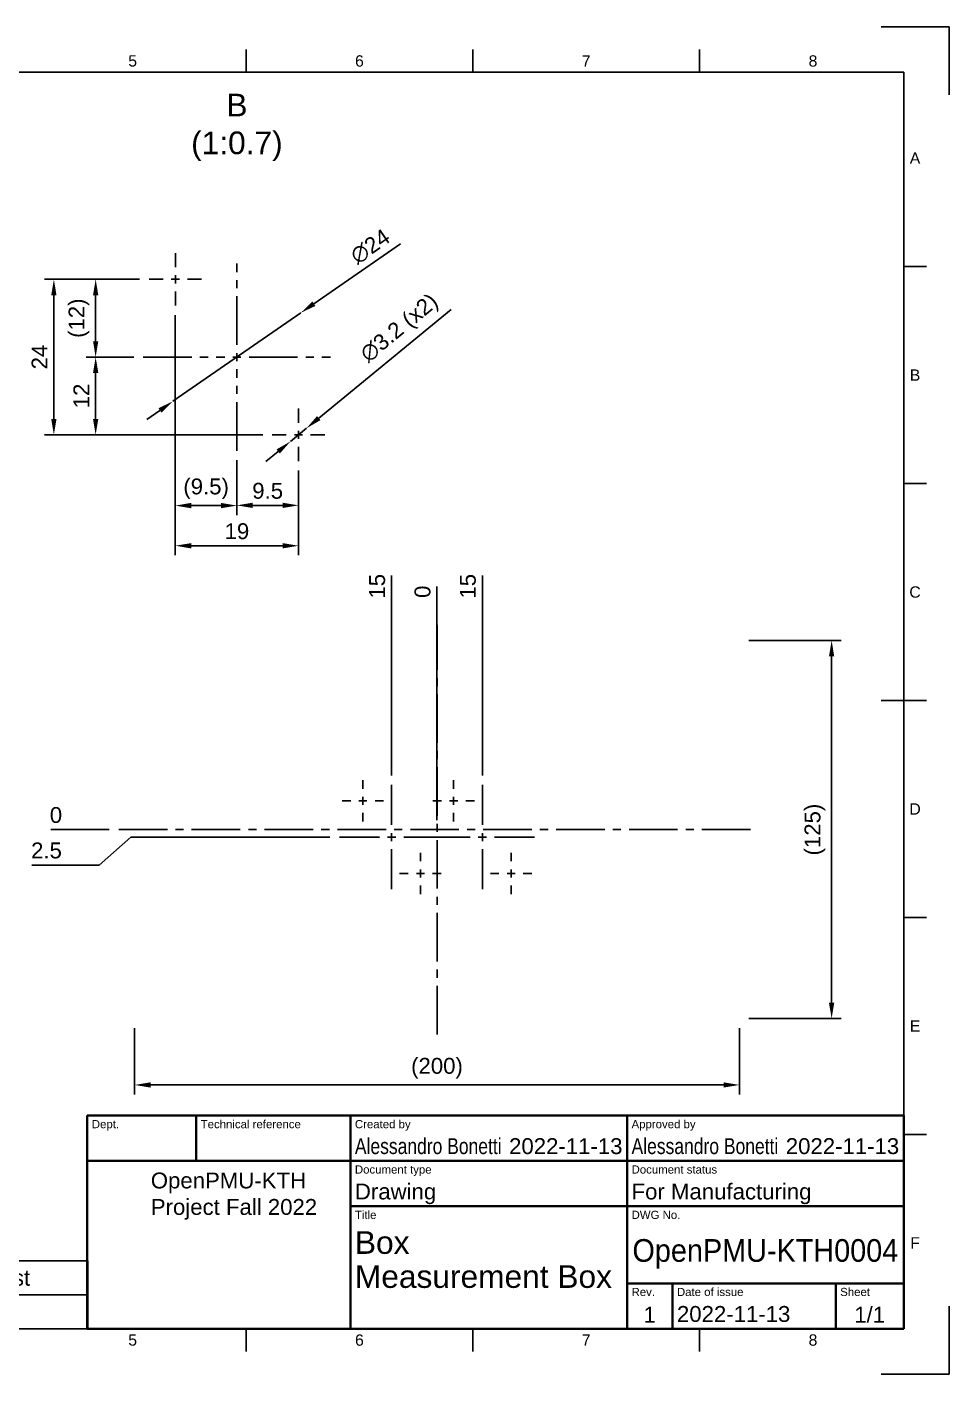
# Paper-space layout 'Sheet1' of a CAD drawing. Header units: millimetres. Extents: x 0 to 420, y 0 to 297.
# Drawn here: x 216.7 to 420, y 0 to 297 of the extents above; entities that cross this region are included whole.
import ezdxf
from ezdxf.enums import TextEntityAlignment as Align

# ---------------------------------------------------------------- set-up
doc = ezdxf.new("R2010")
doc.units = ezdxf.units.MM
doc.header["$LTSCALE"] = 0.75
doc.linetypes.add('CENTER2', pattern=[28.575, 19.05, -3.175, 3.175, -3.175])
for name, color, linetype, lineweight in [('BORDER', 7, 'Continuous', 25), ('Custom Tables', 7, 'Continuous', 25), ('FD_Dimensions', 7, 'Continuous', 25), ('Notes', 7, 'Continuous', 25), ('Smart Centers', 7, 'CENTER2', 25), ('TITLEBLOCK', 7, 'Continuous', 35), ('View Labels', 7, 'Continuous', 25)]:
    doc.layers.add(name, color=color, linetype=linetype, lineweight=lineweight)
doc.styles.add('FusionTitle', font='arial.ttf')
doc.styles.get("Standard").update_dxf_attribs({"font": 'arial.ttf'})
doc.dimstyles.new('Dim-ISO-25', dxfattribs={"dimtxt": 3.5, "dimasz": 3.5, "dimexe": 2.1, "dimexo": 2.1, "dimgap": 1.4, "dimtad": 1, "dimzin": 12, "dimdsep": 46, "dimtxsty": 'Standard', "dimcen": 0, "dimazin": 3, "dimtp": 0.1, "dimtm": 0.1, "dimtfac": 0.714286, "dimtmove": 0, "dimatfit": 3, "dimfxl": 1, "dimtzin": 12, "dimarcsym": 0})

# ---------------------------------------------------------------- blocks, each defined once
blk = doc.blocks.new('ISO_A3_SHEET')
at = {"layer": 'BORDER'}
for p, q in [((265, 292), (265, 287)), ((315, 292), (315, 287)), ((365, 292), (365, 287)), ((410, 287), (20, 287)), ((410, 287), (410, 10)), ((415, 244.16666), (410, 244.16666)), ((415, 196.33333), (410, 196.33333)), ((415, 148.5), (405, 148.5)), ((415, 100.66667), (410, 100.66667)), ((415, 52.83334), (410, 52.83334)), ((20, 10), (410, 10)), ((265, 5), (265, 10)), ((315, 5), (315, 10)), ((365, 5), (365, 10))]:
    blk.add_line(p, q, dxfattribs=at)
at = {"layer": 'Defpoints'}
for p, q in [((420, 297), (405, 297)), ((420, 282), (420, 297)), ((420, 0), (420, 15)), ((405, 0), (420, 0))]:
    blk.add_line(p, q, dxfattribs=at)
at = {"layer": 'BORDER', "style": 'FusionTitle'}
for s, p in [('5', (240, 289.5)), ('6', (290, 289.5)), ('7', (340, 289.5)), ('8', (390, 289.5)), ('A', (412.5, 268.08333)), ('B', (412.5, 220.25)), ('C', (412.5, 172.41667)), ('D', (412.5, 124.58334)), ('E', (412.5, 76.75001)), ('F', (412.5, 28.91668)), ('5', (240, 7.5)), ('6', (290, 7.5)), ('7', (340, 7.5)), ('8', (390, 7.5))]:
    blk.add_text(s, height=2.5, dxfattribs=at).set_placement(p, align=Align.MIDDLE)
blk = doc.blocks.new('ISO_TITLEBLOCK')
at = {"layer": 'TITLEBLOCK'}
for p, q in [((0, 47), (-180, 47)), ((-180, 47), (-180, 0)), ((-156, 37), (-156, 47)), ((-122, 0), (-122, 47)), ((-61, 0), (-61, 47)), ((0, 0), (0, 47)), ((-180, 37), (0, 37)), ((-122, 27), (0, 27)), ((-61, 10), (0, 10)), ((-51, 0), (-51, 10)), ((-15, 0), (-15, 10)), ((-180, 0), (0, 0))]:
    blk.add_line(p, q, dxfattribs=at)
at = {"layer": 'TITLEBLOCK', "style": 'FusionTitle'}
for s, p in [('Dept.', (-179, 46)), ('Technical reference', (-155, 46)), ('Created by', (-121, 46)), ('Approved by', (-60, 46)), ('Document type', (-121, 36)), ('Document status', (-60, 36)), ('Title', (-121, 26)), ('DWG No.', (-60, 26)), ('Rev.', (-60, 9)), ('Date of issue', (-50, 9)), ('Sheet', (-14, 9))]:
    blk.add_text(s, height=1.8, dxfattribs=at).set_placement(p, align=Align.TOP_LEFT)
for tag, height, p in [('DEPT', 3.5, (-179, 42)), ('TECHNICAL_REFERENCE', 3.5, (-155, 42)), ('CREATED_BY', 3.5, (-121, 42)), ('APPROVED_BY', 3.5, (-60, 42)), ('DOCUMENT_TYPE', 3.5, (-121, 32)), ('DOCUMENT_STATUS', 3.5, (-60, 32)), ('TITLE_1', 5, (-121, 21.5)), ('TITLE_2', 5, (-121, 14)), ('TITLE_3', 5, (-121, 6.5)), ('DATE_OF_ISSUE', 3.5, (-50, 5))]:
    blk.add_attdef(tag, text='', height=height, dxfattribs=at).set_placement(p, align=Align.TOP_LEFT)
for tag, p in [('CREATED_DATE', (-62, 42)), ('APPROVED_DATE', (-0.99, 42))]:
    blk.add_attdef(tag, text='', height=3.5, dxfattribs=at).set_placement(p, align=Align.TOP_RIGHT)
for tag, height, p in [('DRAWING_NUMBER', 5, (-30.5, 19.75)), ('REV', 3.5, (-56, 4.85)), ('SHEET', 3.5, (-7.5, 4.85))]:
    blk.add_attdef(tag, text='', height=height, dxfattribs=at).set_placement(p, align=Align.TOP_CENTER)
blk = doc.blocks.new('*D24')
at = {"layer": 'Defpoints', "color": 0, "transparency": 16777216}
for p in [(240.44, 78.38), (373.77, 78.38), (373.77, 63.74)]:
    blk.add_point(p, dxfattribs=at)
at = {"layer": 'FD_Dimensions', "color": 0, "lineweight": -2, "transparency": 16777216}
for p, q in [((240.44, 76.28), (240.44, 61.64)), ((373.77, 76.28), (373.77, 61.64)), ((243.94, 63.74), (370.27, 63.74))]:
    blk.add_line(p, q, dxfattribs=at)
at = {"layer": 'FD_Dimensions', "color": 0, "transparency": 16777216}
for points in [[(243.94, 64.32), (243.94, 63.16), (240.44, 63.74)], [(370.27, 64.32), (370.27, 63.16), (373.77, 63.74)]]:
    blk.add_solid(points, dxfattribs=at)
at = {"layer": 'FD_Dimensions', "color": 0, "transparency": 16777216, "insert": (307.1, 67.43), "char_height": 3.5, "attachment_point": 5}
blk.add_mtext('(200)', dxfattribs=at)
blk = doc.blocks.new('*D25')
at = {"layer": 'Defpoints', "color": 0, "transparency": 16777216}
for p in [(373.77, 161.71), (373.77, 78.38), (394.11, 78.38)]:
    blk.add_point(p, dxfattribs=at)
at = {"layer": 'FD_Dimensions', "color": 0, "lineweight": -2, "transparency": 16777216}
for p, q in [((375.87, 161.71), (396.21, 161.71)), ((394.11, 158.21), (394.11, 81.88)), ((375.87, 78.38), (396.21, 78.38))]:
    blk.add_line(p, q, dxfattribs=at)
at = {"layer": 'FD_Dimensions', "color": 0, "transparency": 16777216}
for points in [[(393.52, 158.21), (394.69, 158.21), (394.11, 161.71)], [(393.52, 81.88), (394.69, 81.88), (394.11, 78.38)]]:
    blk.add_solid(points, dxfattribs=at)
at = {"layer": 'FD_Dimensions', "color": 0, "transparency": 16777216, "insert": (390.41, 120.04), "char_height": 3.5, "attachment_point": 5, "rotation": 90}
blk.add_mtext('(125)', dxfattribs=at)
blk = doc.blocks.new('*U28')
at = {"layer": 'Smart Centers', "color": 0, "ltscale": 0.75, "transparency": 16777216}
blk.add_line((-70.17, 0), (70.17, 0), dxfattribs=at)
blk = doc.blocks.new('*U29')
at = {"layer": 'Smart Centers', "color": 0, "ltscale": 0.75, "transparency": 16777216}
blk.add_line((0, -45.17), (0, 45.17), dxfattribs=at)
blk = doc.blocks.new('*U33')
at = {"layer": 'Smart Centers', "color": 0, "ltscale": 0.75, "transparency": 16777216}
for p, q in [((0, 2.68), (0, 11.5)), ((-11.5, 0), (-2.68, 0)), ((2.68, 0), (11.5, 0)), ((0, -11.5), (0, -2.68))]:
    blk.add_line(p, q, dxfattribs=at)
at = {"layer": 'Smart Centers', "color": 0, "linetype": 'Continuous', "ltscale": 0.75, "transparency": 16777216}
for p, q in [((-0.89, 0), (0.89, 0)), ((0, -0.89), (0, 0.89))]:
    blk.add_line(p, q, dxfattribs=at)
blk = doc.blocks.new('*U34')
at = {"layer": 'Smart Centers', "color": 0, "ltscale": 0.75, "transparency": 16777216}
for p, q in [((0, 2.68), (0, 11.5)), ((-11.5, 0), (-2.68, 0)), ((2.68, 0), (11.5, 0)), ((0, -11.5), (0, -2.68))]:
    blk.add_line(p, q, dxfattribs=at)
at = {"layer": 'Smart Centers', "color": 0, "linetype": 'Continuous', "ltscale": 0.75, "transparency": 16777216}
for p, q in [((-0.89, 0), (0.89, 0)), ((0, -0.89), (0, 0.89))]:
    blk.add_line(p, q, dxfattribs=at)
blk = doc.blocks.new('*U35')
at = {"layer": 'Smart Centers', "color": 0, "ltscale": 0.75, "transparency": 16777216}
for p, q in [((0, 2.68), (0, 4.57)), ((-4.57, 0), (-2.68, 0)), ((2.68, 0), (4.57, 0)), ((0, -4.57), (0, -2.68))]:
    blk.add_line(p, q, dxfattribs=at)
at = {"layer": 'Smart Centers', "color": 0, "linetype": 'Continuous', "ltscale": 0.75, "transparency": 16777216}
for p, q in [((-0.89, 0), (0.89, 0)), ((0, -0.89), (0, 0.89))]:
    blk.add_line(p, q, dxfattribs=at)
blk = doc.blocks.new('*U36')
at = {"layer": 'Smart Centers', "color": 0, "ltscale": 0.75, "transparency": 16777216}
for p, q in [((0, 2.68), (0, 4.57)), ((-4.57, 0), (-2.68, 0)), ((2.68, 0), (4.57, 0)), ((0, -4.57), (0, -2.68))]:
    blk.add_line(p, q, dxfattribs=at)
at = {"layer": 'Smart Centers', "color": 0, "linetype": 'Continuous', "ltscale": 0.75, "transparency": 16777216}
for p, q in [((-0.89, 0), (0.89, 0)), ((0, -0.89), (0, 0.89))]:
    blk.add_line(p, q, dxfattribs=at)
blk = doc.blocks.new('*U37')
at = {"layer": 'Smart Centers', "color": 0, "ltscale": 0.75, "transparency": 16777216}
for p, q in [((0, 2.68), (0, 4.57)), ((-4.57, 0), (-2.68, 0)), ((2.68, 0), (4.57, 0)), ((0, -4.57), (0, -2.68))]:
    blk.add_line(p, q, dxfattribs=at)
at = {"layer": 'Smart Centers', "color": 0, "linetype": 'Continuous', "ltscale": 0.75, "transparency": 16777216}
for p, q in [((-0.89, 0), (0.89, 0)), ((0, -0.89), (0, 0.89))]:
    blk.add_line(p, q, dxfattribs=at)
blk = doc.blocks.new('*U38')
at = {"layer": 'Smart Centers', "color": 0, "ltscale": 0.75, "transparency": 16777216}
for p, q in [((0, 2.68), (0, 4.57)), ((-4.57, 0), (-2.68, 0)), ((2.68, 0), (4.57, 0)), ((0, -4.57), (0, -2.68))]:
    blk.add_line(p, q, dxfattribs=at)
at = {"layer": 'Smart Centers', "color": 0, "linetype": 'Continuous', "ltscale": 0.75, "transparency": 16777216}
for p, q in [((-0.89, 0), (0.89, 0)), ((0, -0.89), (0, 0.89))]:
    blk.add_line(p, q, dxfattribs=at)
blk = doc.blocks.new('*D69')
at = {"layer": 'Defpoints', "color": 0, "transparency": 16777216}
for p in [(307.1, 169.93), (307.1, 120.04)]:
    blk.add_point(p, dxfattribs=at)
at = {"layer": 'FD_Dimensions', "color": 0, "lineweight": -2, "transparency": 16777216}
blk.add_line((307.1, 122.14), (307.1, 173.61), dxfattribs=at)
at = {"layer": 'FD_Dimensions', "color": 0, "transparency": 16777216, "insert": (303.92, 172.47), "char_height": 3.5, "attachment_point": 5, "rotation": 90}
blk.add_mtext('0', dxfattribs=at)
blk = doc.blocks.new('*D70')
at = {"layer": 'Defpoints', "color": 0, "transparency": 16777216}
for p in [(317.1, 169.93), (317.1, 129.88)]:
    blk.add_point(p, dxfattribs=at)
at = {"layer": 'FD_Dimensions', "color": 0, "lineweight": -2, "transparency": 16777216}
blk.add_line((317.1, 131.98), (317.1, 176.04), dxfattribs=at)
at = {"layer": 'FD_Dimensions', "color": 0, "transparency": 16777216, "insert": (313.92, 173.68), "char_height": 3.5, "attachment_point": 5, "rotation": 90}
blk.add_mtext('15', dxfattribs=at)
blk = doc.blocks.new('*D71')
at = {"layer": 'Defpoints', "color": 0, "transparency": 16777216}
for p in [(297.1, 169.93), (297.1, 129.88)]:
    blk.add_point(p, dxfattribs=at)
at = {"layer": 'FD_Dimensions', "color": 0, "lineweight": -2, "transparency": 16777216}
blk.add_line((297.1, 131.98), (297.1, 176.04), dxfattribs=at)
at = {"layer": 'FD_Dimensions', "color": 0, "transparency": 16777216, "insert": (293.92, 173.68), "char_height": 3.5, "attachment_point": 5, "rotation": 90}
blk.add_mtext('15', dxfattribs=at)
blk = doc.blocks.new('*D72')
at = {"layer": 'Defpoints', "color": 0, "transparency": 16777216}
for p in [(225.63, 120.04), (236.94, 120.04)]:
    blk.add_point(p, dxfattribs=at)
at = {"layer": 'FD_Dimensions', "color": 0, "lineweight": -2, "transparency": 16777216}
blk.add_line((234.84, 120.04), (221.95, 120.04), dxfattribs=at)
at = {"layer": 'FD_Dimensions', "color": 0, "transparency": 16777216, "insert": (223.09, 123.23), "char_height": 3.5, "attachment_point": 5}
blk.add_mtext('0', dxfattribs=at)
blk = doc.blocks.new('*D73')
at = {"layer": 'Defpoints', "color": 0, "transparency": 16777216}
for p in [(285.6, 118.38), (225.63, 112.23)]:
    blk.add_point(p, dxfattribs=at)
at = {"layer": 'FD_Dimensions', "color": 0, "lineweight": -2, "transparency": 16777216}
for p, q in [((239.63, 118.38), (232.63, 112.23)), ((283.5, 118.38), (239.63, 118.38)), ((232.63, 112.23), (217.78, 112.23))]:
    blk.add_line(p, q, dxfattribs=at)
at = {"layer": 'FD_Dimensions', "color": 0, "transparency": 16777216, "insert": (221, 115.42), "char_height": 3.5, "attachment_point": 5}
blk.add_mtext('2.5', dxfattribs=at)
blk = doc.blocks.new('*U76')
at = {"layer": 'Smart Centers', "color": 0, "ltscale": 0.75, "transparency": 16777216}
for p, q in [((0, 2.68), (0, 5.79)), ((-5.79, 0), (-2.68, 0)), ((2.68, 0), (5.79, 0)), ((0, -5.79), (0, -2.68))]:
    blk.add_line(p, q, dxfattribs=at)
at = {"layer": 'Smart Centers', "color": 0, "linetype": 'Continuous', "ltscale": 0.75, "transparency": 16777216}
for p, q in [((-0.89, 0), (0.89, 0)), ((0, -0.89), (0, 0.89))]:
    blk.add_line(p, q, dxfattribs=at)
blk = doc.blocks.new('*U77')
at = {"layer": 'Smart Centers', "color": 0, "ltscale": 0.75, "transparency": 16777216}
for p, q in [((0, 2.68), (0, 20.64)), ((-20.64, 0), (-2.68, 0)), ((2.68, 0), (20.64, 0)), ((0, -20.64), (0, -2.68))]:
    blk.add_line(p, q, dxfattribs=at)
at = {"layer": 'Smart Centers', "color": 0, "linetype": 'Continuous', "ltscale": 0.75, "transparency": 16777216}
for p, q in [((-0.89, 0), (0.89, 0)), ((0, -0.89), (0, 0.89))]:
    blk.add_line(p, q, dxfattribs=at)
blk = doc.blocks.new('*U78')
at = {"layer": 'Smart Centers', "color": 0, "ltscale": 0.75, "transparency": 16777216}
for p, q in [((0, 2.68), (0, 5.79)), ((-5.79, 0), (-2.68, 0)), ((2.68, 0), (5.79, 0)), ((0, -5.79), (0, -2.68))]:
    blk.add_line(p, q, dxfattribs=at)
at = {"layer": 'Smart Centers', "color": 0, "linetype": 'Continuous', "ltscale": 0.75, "transparency": 16777216}
for p, q in [((-0.89, 0), (0.89, 0)), ((0, -0.89), (0, 0.89))]:
    blk.add_line(p, q, dxfattribs=at)
blk = doc.blocks.new('*D79')
at = {"layer": 'Defpoints', "color": 0, "transparency": 16777216}
for p in [(249.41, 235.57), (276.56, 201.29), (276.56, 182.62)]:
    blk.add_point(p, dxfattribs=at)
at = {"layer": 'FD_Dimensions', "color": 0, "lineweight": -2, "transparency": 16777216}
for p, q in [((249.41, 233.47), (249.41, 180.52)), ((276.56, 199.19), (276.56, 180.52)), ((252.91, 182.62), (273.06, 182.62))]:
    blk.add_line(p, q, dxfattribs=at)
at = {"layer": 'FD_Dimensions', "color": 0, "transparency": 16777216}
for points in [[(252.91, 183.2), (252.91, 182.03), (249.41, 182.62)], [(273.06, 183.2), (273.06, 182.03), (276.56, 182.62)]]:
    blk.add_solid(points, dxfattribs=at)
at = {"layer": 'FD_Dimensions', "color": 0, "transparency": 16777216, "insert": (262.99, 185.8), "char_height": 3.5, "attachment_point": 5}
blk.add_mtext('19', dxfattribs=at)
blk = doc.blocks.new('*D81')
at = {"layer": 'Defpoints', "color": 0, "transparency": 16777216}
for p in [(262.99, 203.57), (276.56, 201.29), (276.56, 191.52)]:
    blk.add_point(p, dxfattribs=at)
at = {"layer": 'FD_Dimensions', "color": 0, "lineweight": -2, "transparency": 16777216}
for p, q in [((262.99, 201.47), (262.99, 189.42)), ((276.56, 199.19), (276.56, 189.42)), ((266.49, 191.52), (273.06, 191.52))]:
    blk.add_line(p, q, dxfattribs=at)
at = {"layer": 'FD_Dimensions', "color": 0, "transparency": 16777216}
for points in [[(266.49, 192.11), (266.49, 190.94), (262.99, 191.52)], [(273.06, 192.11), (273.06, 190.94), (276.56, 191.52)]]:
    blk.add_solid(points, dxfattribs=at)
at = {"layer": 'FD_Dimensions', "color": 0, "transparency": 16777216, "insert": (269.77, 194.71), "char_height": 3.5, "attachment_point": 5}
blk.add_mtext('9.5', dxfattribs=at)
blk = doc.blocks.new('*D82')
at = {"layer": 'Defpoints', "color": 0, "transparency": 16777216}
for p in [(249.41, 235.57), (262.99, 203.57), (249.41, 191.47)]:
    blk.add_point(p, dxfattribs=at)
at = {"layer": 'FD_Dimensions', "color": 0, "lineweight": -2, "transparency": 16777216}
for p, q in [((249.41, 233.47), (249.41, 189.37)), ((262.99, 201.47), (262.99, 189.37)), ((259.49, 191.47), (252.91, 191.47))]:
    blk.add_line(p, q, dxfattribs=at)
at = {"layer": 'FD_Dimensions', "color": 0, "transparency": 16777216}
for points in [[(252.91, 192.06), (252.91, 190.89), (249.41, 191.47)], [(259.49, 192.06), (259.49, 190.89), (262.99, 191.47)]]:
    blk.add_solid(points, dxfattribs=at)
at = {"layer": 'FD_Dimensions', "color": 0, "transparency": 16777216, "insert": (256.2, 195.17), "char_height": 3.5, "attachment_point": 5}
blk.add_mtext('(9.5)', dxfattribs=at)
blk = doc.blocks.new('*D83')
at = {"layer": 'Defpoints', "color": 0, "transparency": 16777216}
for p in [(222.63, 241.36), (243.63, 241.36), (270.77, 207.07)]:
    blk.add_point(p, dxfattribs=at)
at = {"layer": 'FD_Dimensions', "color": 0, "lineweight": -2, "transparency": 16777216}
for p, q in [((241.53, 241.36), (220.53, 241.36)), ((222.63, 210.57), (222.63, 237.86)), ((268.67, 207.07), (220.53, 207.07))]:
    blk.add_line(p, q, dxfattribs=at)
at = {"layer": 'FD_Dimensions', "color": 0, "transparency": 16777216}
for points in [[(222.05, 237.86), (223.21, 237.86), (222.63, 241.36)], [(222.05, 210.57), (223.21, 210.57), (222.63, 207.07)]]:
    blk.add_solid(points, dxfattribs=at)
at = {"layer": 'FD_Dimensions', "color": 0, "transparency": 16777216, "insert": (219.47, 224.22), "char_height": 3.5, "attachment_point": 5, "rotation": 90}
blk.add_mtext('24', dxfattribs=at)
blk = doc.blocks.new('*D84')
at = {"layer": 'Defpoints', "color": 0, "transparency": 16777216}
for p in [(242.34, 224.22), (231.84, 207.07), (270.77, 207.07)]:
    blk.add_point(p, dxfattribs=at)
at = {"layer": 'FD_Dimensions', "color": 0, "lineweight": -2, "transparency": 16777216}
for p, q in [((240.24, 224.22), (229.74, 224.22)), ((231.84, 220.72), (231.84, 210.57)), ((268.67, 207.07), (229.74, 207.07))]:
    blk.add_line(p, q, dxfattribs=at)
at = {"layer": 'FD_Dimensions', "color": 0, "transparency": 16777216}
for points in [[(231.26, 220.72), (232.43, 220.72), (231.84, 224.22)], [(231.26, 210.57), (232.43, 210.57), (231.84, 207.07)]]:
    blk.add_solid(points, dxfattribs=at)
at = {"layer": 'FD_Dimensions', "color": 0, "transparency": 16777216, "insert": (228.69, 215.64), "char_height": 3.5, "attachment_point": 5, "rotation": 90}
blk.add_mtext('12', dxfattribs=at)
blk = doc.blocks.new('*D85')
at = {"layer": 'Defpoints', "color": 0, "transparency": 16777216}
for p in [(231.84, 241.36), (243.63, 241.36), (242.34, 224.22)]:
    blk.add_point(p, dxfattribs=at)
at = {"layer": 'FD_Dimensions', "color": 0, "lineweight": -2, "transparency": 16777216}
for p, q in [((241.53, 241.36), (229.74, 241.36)), ((231.84, 227.72), (231.84, 237.86)), ((240.24, 224.22), (229.74, 224.22))]:
    blk.add_line(p, q, dxfattribs=at)
at = {"layer": 'FD_Dimensions', "color": 0, "transparency": 16777216}
for points in [[(231.26, 237.86), (232.43, 237.86), (231.84, 241.36)], [(231.26, 227.72), (232.43, 227.72), (231.84, 224.22)]]:
    blk.add_solid(points, dxfattribs=at)
at = {"layer": 'FD_Dimensions', "color": 0, "transparency": 16777216, "insert": (228.15, 232.79), "char_height": 3.5, "attachment_point": 5, "rotation": 90}
blk.add_mtext('(12)', dxfattribs=at)
blk = doc.blocks.new('*D86')
at = {"layer": 'Defpoints', "color": 0, "transparency": 16777216}
for p in [(277.08, 233.98), (248.89, 214.46)]:
    blk.add_point(p, dxfattribs=at)
at = {"layer": 'FD_Dimensions', "color": 0, "lineweight": -2, "transparency": 16777216}
for p, q in [((299.03, 249.18), (279.96, 235.97)), ((248.89, 214.46), (277.08, 233.98)), ((246.02, 212.46), (243.14, 210.47))]:
    blk.add_line(p, q, dxfattribs=at)
at = {"layer": 'FD_Dimensions', "color": 0, "transparency": 16777216}
for points in [[(279.62, 236.45), (280.29, 235.49), (277.08, 233.98)], [(245.68, 212.94), (246.35, 211.98), (248.89, 214.46)]]:
    blk.add_solid(points, dxfattribs=at)
at = {"layer": 'FD_Dimensions', "color": 0, "transparency": 16777216, "insert": (292.39, 248.58), "char_height": 3.5, "attachment_point": 5, "rotation": 34.7052}
blk.add_mtext('∅24', dxfattribs=at)
blk = doc.blocks.new('*D88')
at = {"layer": 'Defpoints', "color": 0, "transparency": 16777216}
for p in [(278.32, 208.52), (274.79, 205.62)]:
    blk.add_point(p, dxfattribs=at)
at = {"layer": 'FD_Dimensions', "color": 0, "lineweight": -2, "transparency": 16777216}
for p, q in [((310.19, 234.71), (281.03, 210.75)), ((274.79, 205.62), (278.32, 208.52)), ((272.09, 203.4), (269.38, 201.18))]:
    blk.add_line(p, q, dxfattribs=at)
at = {"layer": 'FD_Dimensions', "color": 0, "transparency": 16777216}
for points in [[(280.66, 211.2), (281.4, 210.3), (278.32, 208.52)], [(271.72, 203.85), (272.46, 202.95), (274.79, 205.62)]]:
    blk.add_solid(points, dxfattribs=at)
at = {"layer": 'FD_Dimensions', "color": 0, "transparency": 16777216, "insert": (299.01, 230.35), "char_height": 3.5, "attachment_point": 5, "rotation": 39.4144}
blk.add_mtext('∅3.2 (x2)', dxfattribs=at)
blk = doc.blocks.new('*T90')
at = {"layer": 'Custom Tables', "color": 0, "linetype": 'ByBlock', "lineweight": -2, "transparency": 16777216}
for p, q in [((0, 14.93), (70, 14.93)), ((0, 0), (0, 14.93)), ((35, 7.47), (35, 14.93)), ((70, 0), (70, 14.93)), ((0, 7.47), (70, 7.47)), ((0, 0), (70, 0))]:
    blk.add_line(p, q, dxfattribs=at)
at = {"layer": 'Custom Tables', "color": 0, "transparency": 16777216, "char_height": 3.5, "attachment_point": 5}
for s, insert, width in [('1', (17.5, 11.2), 32.2), ('First', (52.5, 11.2), 32.2), ('Revisions', (35, 3.73), 67.2)]:
    blk.add_mtext(s, dxfattribs=dict(at, insert=insert, width=width))

psp = doc.layouts.new('Sheet1')

# ---------------------------------------------------------------- block references
psp.add_blockref('*T90', (160.1474, 10))
at = {"layer": 'BORDER'}
psp.add_blockref('ISO_A3_SHEET', (0, 0), dxfattribs=at)
at = {"layer": 'Smart Centers', "ltscale": 0.75}
for name, p in [('*U76', (249.4142, 241.3591)), ('*U77', (262.9857, 224.2163)), ('*U78', (276.5571, 207.0734)), ('*U29', (307.1036, 120.0446)), ('*U38', (290.7703, 126.378)), ('*U36', (310.7703, 126.378)), ('*U33', (297.1036, 118.378)), ('*U34', (317.1036, 118.378)), ('*U28', (307.1036, 120.0446)), ('*U37', (303.4369, 110.378)), ('*U35', (323.4369, 110.378))]:
    psp.add_blockref(name, p, dxfattribs=at)
at = {"layer": 'TITLEBLOCK'}
ref = psp.add_blockref('ISO_TITLEBLOCK', (410, 10), dxfattribs=at)
ref.add_attrib('DATE_OF_ISSUE', '2022-11-13', dxfattribs={"height": 3.5, "style": 'FusionTitle'}).set_placement((360, 15), align=Align.TOP_LEFT)
ref.add_attrib('REV', '1', dxfattribs={"height": 3.5, "style": 'FusionTitle'}).set_placement((354, 14.85), align=Align.TOP_CENTER)
ref.add_attrib('DOCUMENT_STATUS', 'For Manufacturing', dxfattribs={"height": 3.5, "style": 'FusionTitle'}).set_placement((350, 42), align=Align.TOP_LEFT)
ref.add_attrib('DOCUMENT_TYPE', 'Drawing', dxfattribs={"height": 3.5, "style": 'FusionTitle'}).set_placement((289, 42), align=Align.TOP_LEFT)
ref.add_attrib('APPROVED_DATE', '2022-11-13', dxfattribs={"height": 3.5, "style": 'FusionTitle'}).set_placement((409.0072, 52), align=Align.TOP_RIGHT)
ref.add_attrib('CREATED_DATE', '2022-11-13', dxfattribs={"height": 3.5, "style": 'FusionTitle'}).set_placement((348, 52), align=Align.TOP_RIGHT)
ref.add_attrib('SHEET', '1/1', dxfattribs={"height": 3.5, "style": 'FusionTitle'}).set_placement((402.5, 14.85), align=Align.TOP_CENTER)
ref.add_attrib('TITLE_2', 'Measurement Box', dxfattribs={"height": 5, "style": 'FusionTitle'}).set_placement((289, 24), align=Align.TOP_LEFT)
ref.add_attrib('DRAWING_NUMBER', 'OpenPMU-KTH0004', dxfattribs={"height": 5, "style": 'FusionTitle', "width": 0.909536}).set_placement((379.5, 29.7514), align=Align.TOP_CENTER)
ref.add_attrib('TITLE_1', 'Box', dxfattribs={"height": 5, "style": 'FusionTitle'}).set_placement((289, 31.5), align=Align.TOP_LEFT)
ref.add_attrib('APPROVED_BY', 'Alessandro Bonetti', dxfattribs={"height": 3.5, "style": 'FusionTitle', "width": 0.788444}).set_placement((350, 52), align=Align.TOP_LEFT)
ref.add_attrib('CREATED_BY', 'Alessandro Bonetti', dxfattribs={"height": 3.5, "style": 'FusionTitle', "width": 0.788268}).set_placement((289, 52), align=Align.TOP_LEFT)

# ---------------------------------------------------------------- texts
at = {"layer": 'Notes', "insert": (230, 44.4283), "char_height": 3.5, "attachment_point": 1}
psp.add_mtext_dynamic_manual_height_columns('^IOpenPMU-KTH^J^IProject Fall 2022', width=58, gutter_width=17.5, heights=[0], dxfattribs=at)
at = {"layer": 'View Labels', "insert": (262.9857, 267.4429), "char_height": 5, "width": 22.697817, "attachment_point": 8}
psp.add_mtext('B (1:0.7)', dxfattribs=at)

# ---------------------------------------------------------------- dimensions: what is measured, and where the dimension line sits
at = {"layer": 'FD_Dimensions'}
dim = psp.add_diameter_dim_2p(p1=(248.8926, 214.4559), p2=(277.0787, 233.9766), dimstyle='Dim-ISO-25', override={"dimlfac": -0.7, "dimclrd": 0, "dimclre": 0}, dxfattribs=at)
dim.commit()
dim.dimension.update_dxf_attribs({"geometry": '*D86', "text_midpoint": (294.2631, 245.878), "dimtype": 163})
for base, p1, p2, angle, picture, middle in [((222.6285, 241.3591), (270.7714, 207.0734), (243.6285, 241.3591), 90, '*D83', (219.4713, 224.2163)), ((276.5571, 182.615), (249.4142, 235.5734), (276.5571, 201.2877), 180, '*D79', (262.9857, 185.802)), ((231.8428, 207.0734), (242.3428, 224.2163), (270.7714, 207.0734), 90, '*D84', (228.6856, 215.6449))]:
    dim = psp.add_linear_dim(base=base, p1=p1, p2=p2, angle=angle, dimstyle='Dim-ISO-25', override={"dimlfac": -0.7, "dimclrd": 0, "dimclre": 0}, dxfattribs=at)
    dim.commit()
    dim.dimension.update_dxf_attribs({"geometry": picture, "text_midpoint": middle})
for base, p1, p2, angle, override, picture, middle in [((231.8428, 241.3591), (242.3428, 224.2163), (243.6285, 241.3591), 90, {"dimlfac": -0.7, "dimclrd": 0, "dimclre": 0}, '*D85', (228.1485, 232.7877)), ((373.7703, 63.7388), (240.4369, 78.378), (373.7703, 78.378), 180, {"dimlfac": -1.5, "dimclrd": 0, "dimclre": 0}, '*D24', (307.1036, 67.4331))]:
    dim = psp.add_linear_dim(base=base, p1=p1, p2=p2, angle=angle, text='(<>)', dimstyle='Dim-ISO-25', override=override, dxfattribs=at)
    dim.commit()
    dim.dimension.update_dxf_attribs({"geometry": picture, "text_midpoint": middle})
dim = psp.add_diameter_dim_2p(p1=(274.7912, 205.6222), p2=(278.323, 208.5247), text='<> (x2)', dimstyle='Dim-ISO-25', override={"dimlfac": -0.7}, dxfattribs=at)
dim.commit()
dim.dimension.update_dxf_attribs({"geometry": '*D88', "text_midpoint": (301.3772, 227.4713), "dimtype": 163})
dim = psp.add_linear_dim(base=(249.4142, 191.4721), p1=(262.9857, 203.5734), p2=(249.4142, 235.5734), text='(<>)', dimstyle='Dim-ISO-25', override={"dimlfac": -0.7}, dxfattribs=at)
dim.commit()
dim.dimension.update_dxf_attribs({"geometry": '*D82', "text_midpoint": (256.1999, 191.4721), "dimtype": 160})
dim = psp.add_linear_dim(base=(276.5571, 191.5225), p1=(262.9857, 203.5734), p2=(276.5571, 201.2877), dimstyle='Dim-ISO-25', override={"dimlfac": -0.7}, dxfattribs=at)
dim.commit()
dim.dimension.update_dxf_attribs({"geometry": '*D81', "text_midpoint": (269.7714, 191.5225), "dimtype": 160})
for feature_location, offset, dtype, origin, picture, middle in [((297.1036, 129.878), (0, 40.0487), 1, (307.1036, 120.0446), '*D71', (293.9166, 173.6819)), ((317.1036, 129.878), (0, 40.0487), 1, (307.1036, 120.0446), '*D70', (313.9166, 173.6819)), ((307.1036052055, 120.044621214), (0, 49.8820797125), 1, (307.1036052055, 120.044621214), '*D69', (303.9165997485, 172.4679014721)), ((236.9369385389, 120.044621214), (-11.3032027156, 0), 0, (307.1036052055, 120.044621214), '*D72', (223.0925352776, 123.231626671)), ((285.6036, 118.378), (-59.9699, -6.1494), 0, (307.1036, 120.0446), '*D73', (221.0047, 115.4155))]:
    dim = psp.add_ordinate_dim(feature_location=feature_location, offset=offset, dtype=dtype, origin=origin, dimstyle='Dim-ISO-25', override={"dimlfac": -1.5}, dxfattribs=at)
    dim.commit()
    dim.dimension.update_dxf_attribs({"geometry": picture, "text_midpoint": middle})
dim = psp.add_linear_dim(base=(394.1075, 78.378), p1=(373.7703, 161.7113), p2=(373.7703, 78.378), angle=90, text='(<>)', dimstyle='Dim-ISO-25', override={"dimlfac": -1.5}, dxfattribs=at)
dim.commit()
dim.dimension.update_dxf_attribs({"geometry": '*D25', "text_midpoint": (394.1075, 120.0446), "dimtype": 160})

doc.saveas('drawing.dxf')
